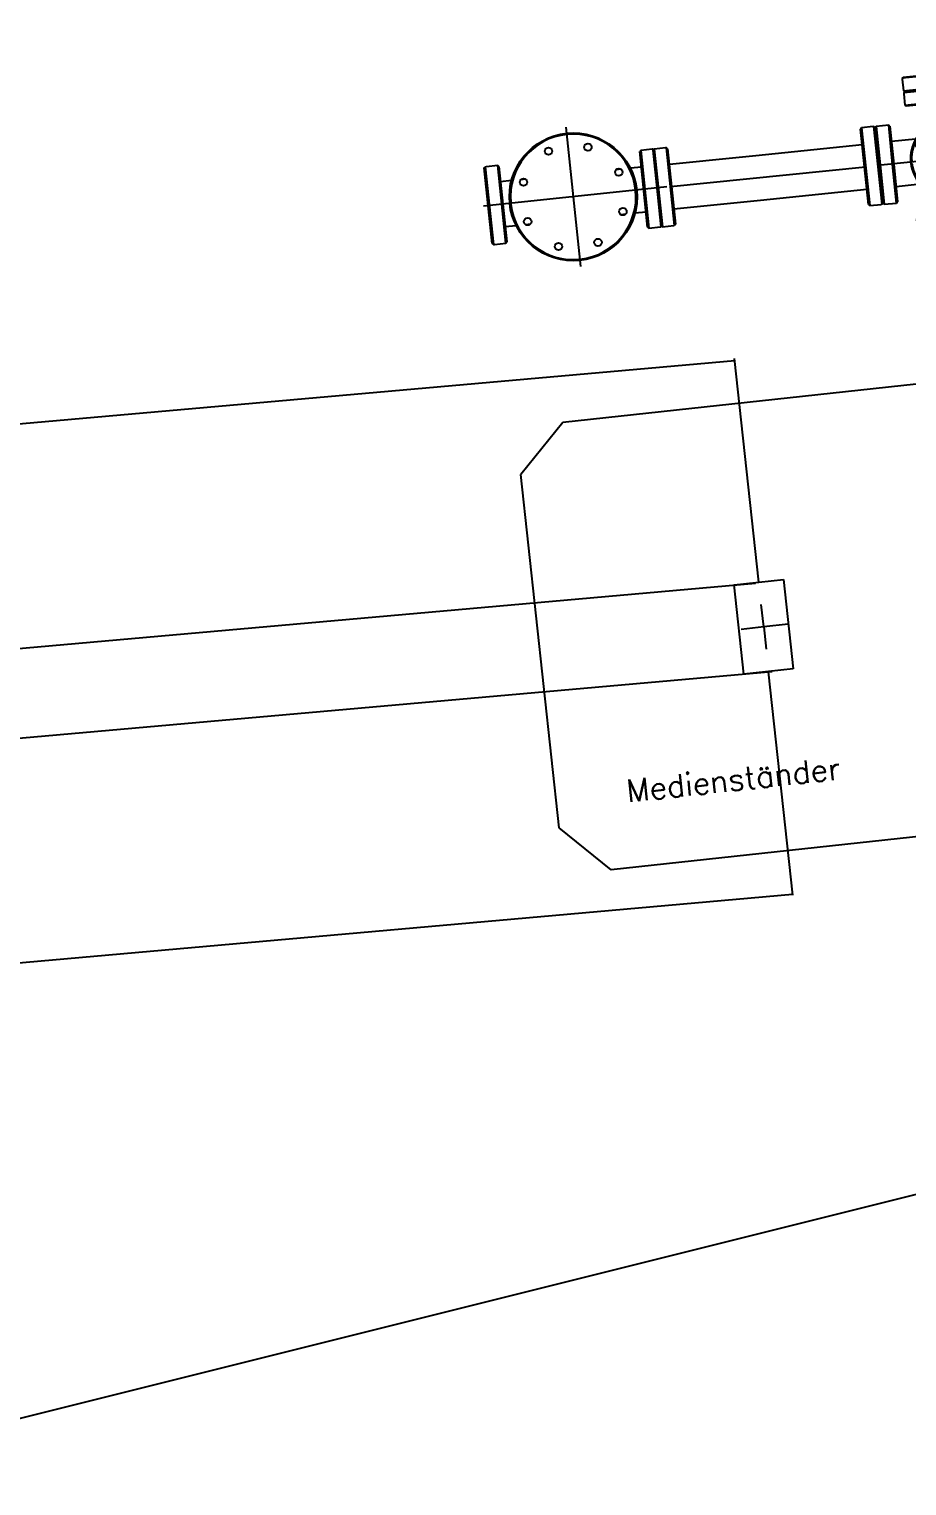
# Model space of a CAD drawing. Extents: x -50 to 48714, y -13211 to 6743.
# Drawn here: x 28406 to 29187, y -68 to 1227 of the extents above; entities that cross this region are included whole.
import ezdxf

# ---------------------------------------------------------------- set-up
doc = ezdxf.new("R2010")
doc.units = 0
doc.header["$LTSCALE"] = 50
doc.linetypes.add('UE46_HMI$0$DASH_CENTER', pattern=[36, 24, -3, 6, -3])
doc.layers.get('0').update_dxf_attribs({"linetype": 'CONTINUOUS'})
doc.layers.add('UE46_HMI$0$1', color=7, linetype='CONTINUOUS')
doc.layers.add('UE46_HMI$0$MEDIENVERSORGUN', color=40, linetype='CONTINUOUS')
doc.styles.add('UE46_HMI$0$STANDARD_H60', font='TXT.shx', dxfattribs={"height": 60})

# ---------------------------------------------------------------- blocks, each defined once
blk = doc.blocks.new('UE46_HMI$0$KREUZST_CK_CF40')
at = {"layer": 'UE46_HMI$0$1', "color": 4, "linetype": 'UE46_HMI$0$DASH_CENTER'}
for p, q in [((13357.5, 1227.4), (12162, 1106.2)), ((12232.3, 1037.7), (12217.1, 1187.4))]:
    blk.add_line(p, q, dxfattribs=at)
at = {"layer": 'UE46_HMI$0$1', "color": 7, "linetype": 'CONTINUOUS'}
for p, q in [((12251.7, 1190.7), (12182.6, 1183.7)), ((12182.6, 1183.7), (12183.5, 1184.7)), ((12182.6, 1183.7), (12182.7, 1182.9)), ((12182.6, 1182.9), (12183.7, 1172.7)), ((12182.7, 1182.9), (12182.6, 1182.9)), ((12183.5, 1184.7), (12250.6, 1191.6)), ((12183.7, 1172.7), (12252.8, 1179.7)), ((12250.6, 1191.6), (12251.7, 1190.7)), ((12251.8, 1189.9), (12251.7, 1190.7)), ((12252.8, 1179.7), (12251.8, 1189.9)), ((12251.8, 1189.9), (12251.8, 1189.9)), ((12251.9, 1178.6), (12252.8, 1179.7)), ((12183.7, 1172.7), (12184.8, 1171.8)), ((12253, 1177.7), (12183.9, 1170.7)), ((12183.9, 1170.7), (12184.8, 1171.8)), ((12183.9, 1170.7), (12184, 1169.9)), ((12184, 1169.9), (12185, 1159.8)), ((12184, 1169.9), (12184, 1169.9)), ((12184.8, 1171.8), (12251.9, 1178.6)), ((12185, 1159.8), (12254.1, 1166.8)), ((12251.9, 1178.6), (12253, 1177.7)), ((12253.1, 1176.9), (12253, 1177.7)), ((12254.1, 1166.8), (12253.1, 1176.9)), ((12253.1, 1176.9), (12253.1, 1176.9)), ((12253.2, 1165.7), (12254.1, 1166.8)), ((12185, 1159.8), (12186.1, 1158.9)), ((12253.2, 1165.7), (12186.1, 1158.9)), ((12199.8, 1160.3), (12201.9, 1138.8)), ((12241.7, 1142.8), (12239.6, 1164.3)), ((12282.9, 1153.4), (12271.9, 1152.3)), ((12284, 1152.5), (12282.9, 1153.4)), ((12286.5, 1118), (12282.9, 1153.4)), ((12159.5, 1140.9), (12158.6, 1139.8)), ((12170.5, 1142), (12159.5, 1140.9)), ((12159.5, 1140.9), (12163, 1106.9)), ((12171.6, 1141.1), (12170.5, 1142)), ((12174, 1107.2), (12170.5, 1142)), ((12171.6, 1141.1), (12175, 1107.3)), ((12271.9, 1152.3), (12271, 1151.2)), ((12274.4, 1117.6), (12271, 1151.2)), ((12271.9, 1152.3), (12275.4, 1117.7)), ((12284, 1152.5), (12287.3, 1119.6)), ((12162.1, 1105.3), (12158.6, 1139.8)), ((12194.4, 1129.6), (12172.9, 1127.4)), ((12202.8, 1130.4), (12202.8, 1130.4)), ((12242.6, 1134.5), (12242.6, 1134.5)), ((12272.4, 1137.5), (12251, 1135.3)), ((12259.2, 1116.8), (12258.2, 1116.7)), ((12258.3, 1115.2), (12259.3, 1115.3)), ((12277.9, 1084), (12274.4, 1117.6)), ((12275.4, 1117.7), (12278.9, 1083.1)), ((12289.9, 1084.2), (12286.5, 1118)), ((12287.3, 1119.6), (12290.8, 1085.3)), ((12165.4, 1072.6), (12162.1, 1105.3)), ((12163, 1106.9), (12166.5, 1071.7)), ((12177.5, 1072.8), (12174, 1107.2)), ((12175, 1107.3), (12178.4, 1073.9)), ((12191.1, 1109.9), (12190.1, 1109.8)), ((12190.2, 1108.3), (12191.2, 1108.4)), ((12177, 1087.6), (12198.4, 1089.8)), ((12255, 1095.5), (12276.5, 1097.7)), ((12207.7, 1082.2), (12209.9, 1060.8)), ((12249.6, 1064.8), (12247.5, 1086.3)), ((12277.9, 1084), (12278.9, 1083.1)), ((12278.9, 1083.1), (12289.9, 1084.2)), ((12289.9, 1084.2), (12290.8, 1085.3)), ((12165.4, 1072.6), (12166.5, 1071.7)), ((12166.5, 1071.7), (12177.5, 1072.8)), ((12177.5, 1072.8), (12178.4, 1073.9)), ((12264.4, 1065.3), (12195.3, 1058.3)), ((12196.2, 1059.4), (12263.3, 1066.2)), ((12264.4, 1065.3), (12263.3, 1066.2)), ((12265.5, 1055.2), (12264.4, 1065.3)), ((12196.2, 1059.4), (12195.3, 1058.3)), ((12195.3, 1058.3), (12196.3, 1048.1)), ((12196.4, 1047.4), (12265.5, 1054.4)), ((12265.7, 1052.4), (12196.6, 1045.4)), ((12264.6, 1053.3), (12197.5, 1046.5)), ((12265.5, 1054.4), (12264.6, 1053.3)), ((12265.7, 1052.4), (12264.6, 1053.3)), ((12265.5, 1055.2), (12265.4, 1055.2)), ((12265.5, 1054.4), (12265.4, 1055.2)), ((12266.8, 1042.2), (12265.7, 1052.4)), ((12196.3, 1048.1), (12196.4, 1047.4)), ((12196.3, 1048.1), (12196.3, 1048.1)), ((12197.5, 1046.5), (12196.4, 1047.4)), ((12197.5, 1046.5), (12196.6, 1045.4)), ((12196.6, 1045.4), (12197.6, 1035.2)), ((12197.7, 1034.4), (12266.8, 1041.4)), ((12265.9, 1040.3), (12198.8, 1033.5)), ((12266.8, 1041.4), (12265.9, 1040.3)), ((12266.8, 1042.2), (12266.8, 1042.2)), ((12266.8, 1041.4), (12266.8, 1042.2)), ((12197.6, 1035.2), (12197.7, 1034.4)), ((12197.6, 1035.2), (12197.6, 1035.2)), ((12198.8, 1033.5), (12197.7, 1034.4))]:
    blk.add_line(p, q, dxfattribs=at)
for centre, radius in [((12221.7, 1141.7), 3.4), ((12221.7, 1141.7), 3.2), ((12197.9, 1124.6), 3.4), ((12197.9, 1124.6), 3.2), ((12248.5, 1129.7), 3.4), ((12248.5, 1129.7), 3.2), ((12251.5, 1100.5), 3.4), ((12251.5, 1100.5), 3.2), ((12200.9, 1095.4), 3.4), ((12200.9, 1095.4), 3.2), ((12227.7, 1083.3), 3.4), ((12227.7, 1083.3), 3.2)]:
    blk.add_circle(centre, radius, dxfattribs=at)
for radius, start, end in [(33.8, 7.0634, -175.4833), (34.8, 60.6526, 130.9275), (34.8, 40.9275, 60.6526), (34.8, 150.6526, -175.4467), (34.8, 130.9275, 150.6526), (34.8, 7.0267, 40.9275), (33.8, -172.9366, 4.5167), (34.8, -29.3474, 4.5533), (34.8, 4.5533, 7.0267), (34.8, -175.4467, -172.9733), (34.8, -172.9733, -139.0725), (34.8, -139.0725, -119.3474), (34.8, -49.0725, -29.3474), (34.8, -119.3474, -49.0725)]:
    blk.add_arc((12224.7, 1112.5), radius, start, end, dxfattribs=at)
blk = doc.blocks.new('UE46_HMI$0$KREUZSTUECK_CF6')
at = {"layer": 'UE46_HMI$0$1', "color": 4, "linetype": 'UE46_HMI$0$DASH_CENTER'}
for p, q in [((11883.4, 1140.4), (11896.5, 1016.3)), ((11973.1, 1087.1), (11810, 1069.9))]:
    blk.add_line(p, q, dxfattribs=at)
at = {"layer": 'UE46_HMI$0$1', "color": 7, "linetype": 'CONTINUOUS'}
for p, q in [((11950, 1119.6), (11949.1, 1118.5)), ((11956.1, 1051.4), (11949.1, 1118.5)), ((11960.1, 1120.7), (11950, 1119.6)), ((11950, 1119.6), (11957.2, 1050.5)), ((11960.9, 1120.7), (11960.1, 1120.6)), ((11960.1, 1120.7), (11960.1, 1120.6)), ((11960.9, 1120.7), (11962, 1119.8)), ((11968.2, 1051.6), (11960.9, 1120.7)), ((11962, 1119.8), (11969, 1052.7)), ((11810.8, 1104), (11811.7, 1105.1)), ((11817.9, 1036.8), (11810.8, 1104)), ((11811.7, 1105.1), (11819, 1035.9)), ((11811.7, 1105.1), (11812.5, 1105.1)), ((11822.7, 1106.2), (11812.5, 1105.1)), ((11812.5, 1105.1), (11812.5, 1105.1)), ((11829.9, 1037.1), (11822.7, 1106.2)), ((11823.8, 1105.3), (11822.7, 1106.2)), ((11823.8, 1105.3), (11830.8, 1038.2)), ((11932.5, 1102.9), (11927.9, 1102.4)), ((11950.5, 1104.8), (11940.7, 1103.8)), ((11835, 1092.7), (11825.2, 1091.6)), ((11847.8, 1094), (11843.2, 1093.5)), ((11932.1, 1062.7), (11936.7, 1063.1)), ((11944.8, 1064), (11954.7, 1065)), ((11829.4, 1051.9), (11839.2, 1052.9)), ((11847.4, 1053.8), (11852, 1054.2)), ((11956.1, 1051.4), (11957.2, 1050.5)), ((11957.2, 1050.5), (11967.4, 1051.5)), ((11967.4, 1051.5), (11968.2, 1051.6)), ((11967.4, 1051.5), (11967.4, 1051.5)), ((11969, 1052.7), (11968.2, 1051.6)), ((11817.9, 1036.8), (11819, 1035.9)), ((11819.8, 1036), (11829.9, 1037.1)), ((11829.9, 1037.1), (11830.8, 1038.2)), ((11819, 1035.9), (11819.8, 1036)), ((11819.8, 1036), (11819.8, 1036))]:
    blk.add_line(p, q, dxfattribs=at)
for centre, radius in [((11889.9, 1078.3), 56.8), ((11867.9, 1118.9), 3.3), ((11903, 1122.5), 3.3), ((11930.4, 1100.3), 3.3), ((11845.7, 1091.4), 3.3), ((11934.1, 1065.2), 3.3), ((11849.4, 1056.3), 3.3), ((11876.8, 1034.1), 3.3), ((11911.9, 1037.8), 3.3)]:
    blk.add_circle(centre, radius, dxfattribs=at)
for start, end in [(-173.2292, -174.7708), (-174.7708, -173.2292)]:
    blk.add_arc((11889.9, 1078.3), 55.8, start, end, dxfattribs=at)
blk = doc.blocks.new('UE46_HMI$0$ROHR7')
at = {"layer": 'UE46_HMI$0$1', "color": 7, "linetype": 'CONTINUOUS'}
for p, q in [((12156.6, 1140.8), (12146.4, 1139.7)), ((12157.4, 1140.8), (12156.6, 1140.7)), ((12156.6, 1140.8), (12156.6, 1140.7)), ((12158.5, 1139.9), (12157.4, 1140.8)), ((12164.6, 1071.7), (12157.4, 1140.8)), ((12158.5, 1139.9), (12165.5, 1072.8)), ((12146.4, 1139.7), (12145.5, 1138.6)), ((12152.6, 1071.5), (12145.5, 1138.6)), ((12146.4, 1139.7), (12153.7, 1070.6)), ((11961.9, 1120.8), (11961, 1119.7)), ((11968.1, 1052.6), (11961, 1119.7)), ((11972, 1121.9), (11961.9, 1120.8)), ((11961.9, 1120.8), (11969.2, 1051.7)), ((11972.8, 1122), (11972, 1121.9)), ((11972, 1121.9), (11972, 1121.9)), ((11980.1, 1052.9), (11972.8, 1122)), ((11973.9, 1121.1), (11972.8, 1122)), ((11973.9, 1121.1), (11981, 1054)), ((12037.4, 1113.6), (12052.3, 1115.2)), ((12052.3, 1115.2), (12147, 1124.9)), ((11975.4, 1107.4), (12037.4, 1113.6)), ((12041.6, 1073.8), (12056.5, 1075.4)), ((12056.5, 1075.4), (12151.2, 1085.1)), ((11979.5, 1067.6), (12041.6, 1073.8)), ((12152.6, 1071.5), (12153.7, 1070.6)), ((12153.7, 1070.6), (12163.8, 1071.6)), ((12164.6, 1071.7), (12163.8, 1071.6)), ((12163.8, 1071.6), (12163.8, 1071.6)), ((12165.5, 1072.8), (12164.6, 1071.7)), ((11968.1, 1052.6), (11969.2, 1051.7)), ((11969.2, 1051.7), (11979.3, 1052.8)), ((11980.1, 1052.9), (11979.3, 1052.8)), ((11979.3, 1052.8), (11979.3, 1052.8)), ((11981, 1054), (11980.1, 1052.9))]:
    blk.add_line(p, q, dxfattribs=at)
at = {"layer": 'UE46_HMI$0$1', "color": 4, "linetype": 'UE46_HMI$0$DASH_CENTER'}
blk.add_line((11976.5, 1087.4), (12150, 1105), dxfattribs=at)
blk = doc.blocks.new('UE46_HMI')
at = {"layer": 'UE46_HMI$0$MEDIENVERSORGUN'}
for p, q in [((9357.1, 695.8), (12033.6, 932.8)), ((12055, 735.6), (12033.4, 934.4)), ((12194.8, 911.7), (11880.6, 877.6)), ((11880.6, 877.6), (11843.4, 831.3)), ((11877.4, 517.2), (11843.4, 831.3)), ((9394.6, 499.4), (12051.9, 734.7)), ((12033.1, 733.2), (12076.8, 737.9)), ((12041.7, 653.7), (12033.1, 733.2)), ((12076.8, 737.9), (12085.4, 658.4)), ((12059.3, 695.8), (12057.1, 715.7)), ((12059.3, 695.8), (12039.4, 693.6)), ((12081.1, 698.2), (12059.3, 695.8)), ((12059.3, 695.8), (12061.4, 675.9)), ((9409.6, 420.8), (12066.9, 656.1)), ((12085.4, 658.4), (12041.7, 653.7)), ((12085.1, 457.2), (12063.6, 656)), ((11923.7, 479.9), (11877.4, 517.2)), ((12237.9, 514), (11923.7, 479.9)), ((12085, 457.9), (9447.1, 224.3))]:
    blk.add_line(p, q, dxfattribs=at)
for name in ['UE46_HMI$0$KREUZST_CK_CF40', 'UE46_HMI$0$KREUZSTUECK_CF6', 'UE46_HMI$0$ROHR7']:
    blk.add_blockref(name, (0, -0.1))
at = {"layer": 'UE46_HMI$0$MEDIENVERSORGUN', "insert": (11936.2, 559.7), "char_height": 20, "width": 264.745, "attachment_point": 1, "rotation": 6.1828, "style": 'UE46_HMI$0$STANDARD_H60'}
blk.add_mtext('{Medienständer}', dxfattribs=at)
blk = doc.blocks.new('UE46_01')
blk.add_line((30157.8, 432), (28157.8, -68))

msp = doc.modelspace()

# ---------------------------------------------------------------- block references
for name, p in [('UE46_HMI', (17000, 0)), ('UE46_01', (0, 0))]:
    msp.add_blockref(name, p)

doc.saveas('drawing.dxf')
